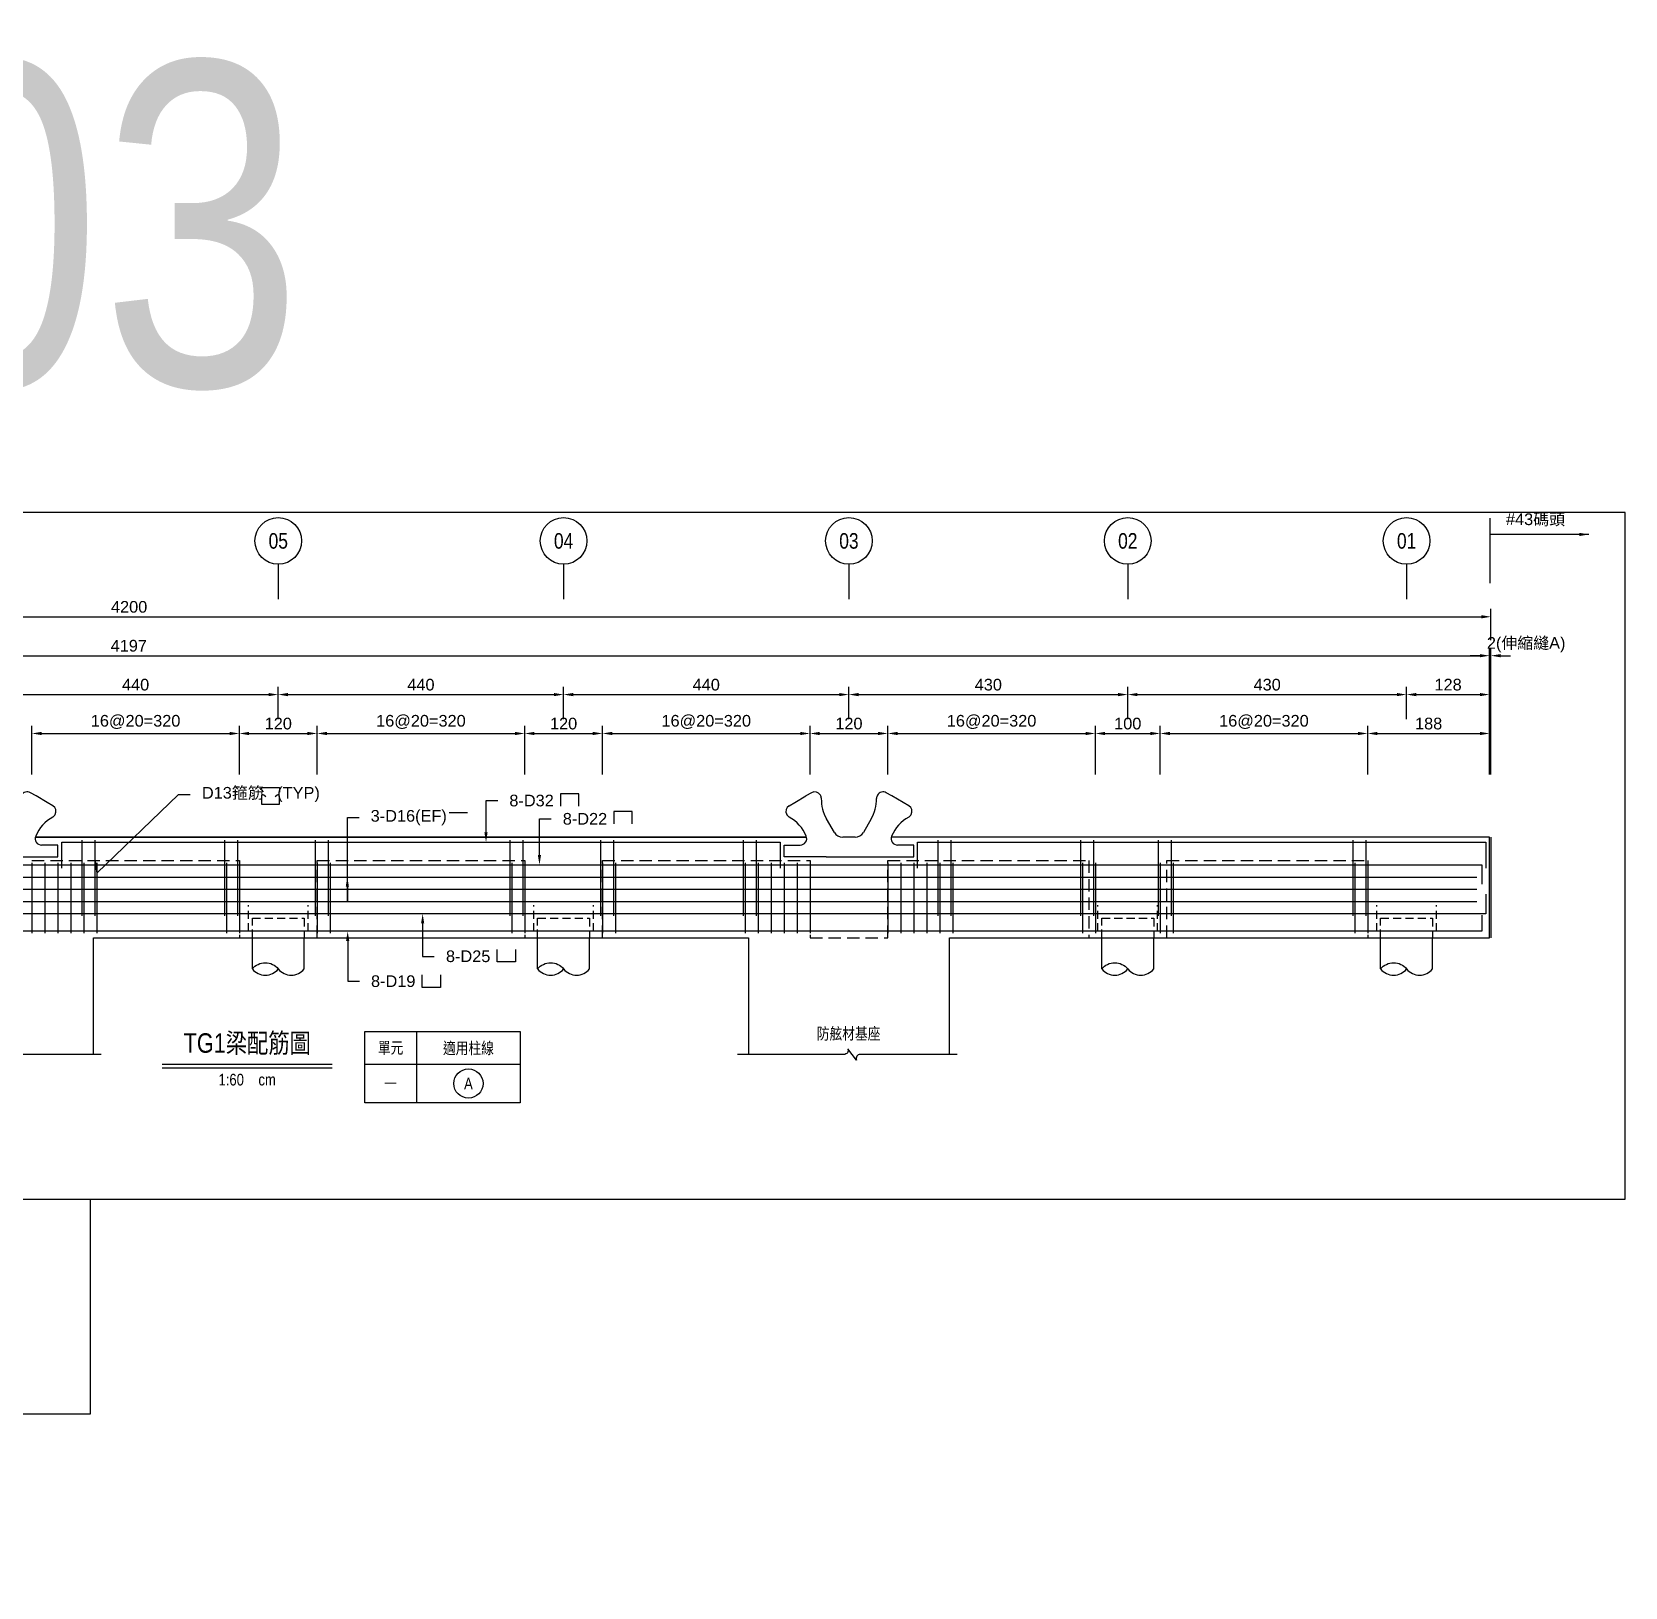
# Model space of a CAD drawing. Header units: millimetres. Extents: x 4668 to 40173, y -3560 to 14620.
# Drawn here: x 18255 to 20712, y -3560 to -1162 of the extents above; entities that cross this region are included whole.
import ezdxf
from ezdxf import colors
from ezdxf.entities.mleader import LeaderData, LeaderLine
from ezdxf.enums import TextEntityAlignment as Align
from ezdxf.math import Vec2, Vec3

# ---------------------------------------------------------------- set-up
doc = ezdxf.new("R2010")
doc.units = ezdxf.units.MM
doc.linetypes.add('DASHED', pattern=[19.05, 12.7, -6.35])
doc.linetypes.add('HIDDEN', pattern=[9.525, 6.35, -3.175])
doc.layers.add('HB_0', color=7, linetype='Continuous', transparency=0.5)
for name, color, linetype in [('HB_DIM', 1, 'Continuous'), ('HB_SYMBOLS', 7, 'Continuous'), ('HB_TXT_CTEXT', 2, 'Continuous'), ('底圖', 7, 'Continuous'), ('鋼筋', 3, 'Continuous')]:
    doc.layers.add(name, color=color, linetype=linetype)
doc.styles.get("Standard").update_dxf_attribs({"font": 'arial.ttf'})
doc.dimstyles.new('60', dxfattribs={"dimscale": 6, "dimtxt": 3, "dimasz": 2.5, "dimexe": 2, "dimexo": 2, "dimgap": 1, "dimtad": 1, "dimdec": 0, "dimdsep": 46, "dimtxsty": 'Standard', "dimcen": 0, "dimclrd": 1, "dimclre": 1, "dimclrt": 2, "dimadec": 0, "dimazin": 0, "dimtfac": 1, "dimtdec": 0, "dimtix": 1, "dimtmove": 2, "dimatfit": 3, "dimfxl": 1, "dimtolj": 1, "dimtzin": 0, "dimarcsym": 0})

# ---------------------------------------------------------------- blocks, each defined once
blk = doc.blocks.new('*D398')
at = {"layer": 'Defpoints', "color": 0}
for p in [(20502.7, -2123.6), (20502.7, -2171.6), (16305.7, -2248.6)]:
    blk.add_point(p, dxfattribs=at)
at = {"layer": 'HB_DIM', "color": 1, "lineweight": -2}
for p, q in [((16305.7, -2236.6), (16305.7, -2111.6)), ((20502.7, -2159.6), (20502.7, -2111.6)), ((16320.7, -2123.6), (20487.7, -2123.6))]:
    blk.add_line(p, q, dxfattribs=at)
at = {"layer": 'HB_DIM', "color": 1}
for points in [[(16320.7, -2121.1), (16320.7, -2126.1), (16305.7, -2123.6)], [(20487.7, -2126.1), (20487.7, -2121.1), (20502.7, -2123.6)]]:
    blk.add_solid(points, dxfattribs=at)
at = {"layer": 'HB_DIM', "color": 2, "insert": (18404.2, -2108.4), "char_height": 18, "attachment_point": 5}
blk.add_mtext('\\A1;4197', dxfattribs=at)
blk = doc.blocks.new('*D399')
at = {"layer": 'Defpoints', "color": 0}
for p in [(20504.7, -2063.6), (20504.7, -2111.6), (16304.7, -2188.6)]:
    blk.add_point(p, dxfattribs=at)
at = {"layer": 'HB_DIM', "color": 1, "lineweight": -2}
for p, q in [((16304.7, -2176.6), (16304.7, -2051.6)), ((16319.7, -2063.6), (20489.7, -2063.6)), ((20504.7, -2099.6), (20504.7, -2051.6))]:
    blk.add_line(p, q, dxfattribs=at)
at = {"layer": 'HB_DIM', "color": 1}
for points in [[(16319.7, -2061.1), (16319.7, -2066.1), (16304.7, -2063.6)], [(20489.7, -2066.1), (20489.7, -2061.1), (20504.7, -2063.6)]]:
    blk.add_solid(points, dxfattribs=at)
at = {"layer": 'HB_DIM', "color": 2, "insert": (18404.7, -2048.4), "char_height": 18, "attachment_point": 5}
blk.add_mtext('\\A1;4200', dxfattribs=at)
blk = doc.blocks.new('*D410')
at = {"layer": 'Defpoints', "color": 0}
for p in [(19514.7, -2183.6), (19074.7, -2233.6), (19514.7, -2233.6)]:
    blk.add_point(p, dxfattribs=at)
at = {"layer": 'HB_DIM', "color": 1, "lineweight": -2}
for p, q in [((19074.7, -2221.6), (19074.7, -2171.6)), ((19089.7, -2183.6), (19499.7, -2183.6)), ((19514.7, -2221.6), (19514.7, -2171.6))]:
    blk.add_line(p, q, dxfattribs=at)
at = {"layer": 'HB_DIM', "color": 1}
for points in [[(19089.7, -2181.1), (19089.7, -2186.1), (19074.7, -2183.6)], [(19499.7, -2186.1), (19499.7, -2181.1), (19514.7, -2183.6)]]:
    blk.add_solid(points, dxfattribs=at)
at = {"layer": 'HB_DIM', "color": 2, "insert": (19294.7, -2168.4), "char_height": 18, "attachment_point": 5}
blk.add_mtext('\\A1;440', dxfattribs=at)
blk = doc.blocks.new('*D411')
at = {"layer": 'Defpoints', "color": 0}
for p in [(19454.7, -2243.6), (19134.7, -2318.6), (19454.7, -2318.6)]:
    blk.add_point(p, dxfattribs=at)
at = {"layer": 'HB_DIM', "color": 1, "lineweight": -2}
for p, q in [((19134.7, -2306.6), (19134.7, -2231.6)), ((19454.7, -2306.6), (19454.7, -2231.6)), ((19149.7, -2243.6), (19439.7, -2243.6))]:
    blk.add_line(p, q, dxfattribs=at)
at = {"layer": 'HB_DIM', "color": 1}
for points in [[(19149.7, -2241.1), (19149.7, -2246.1), (19134.7, -2243.6)], [(19439.7, -2246.1), (19439.7, -2241.1), (19454.7, -2243.6)]]:
    blk.add_solid(points, dxfattribs=at)
at = {"layer": 'HB_DIM', "color": 2, "insert": (19294.7, -2225.8), "char_height": 18, "attachment_point": 5}
blk.add_mtext('\\A1;16@20=320', dxfattribs=at)
blk = doc.blocks.new('double c')
at = {"layer": 'HB_0', "color": 7, "linetype": 'Continuous'}
for p, q in [((1505573.9, -1446904.7), (1505582.6, -1446899.7)), ((1505582.6, -1446899.7), (1505599.9, -1446889.7)), ((1505608.5, -1446884.7), (1505599.9, -1446889.7)), ((1505732.6, -1446889.7), (1505723.9, -1446884.7)), ((1505749.9, -1446899.7), (1505732.6, -1446889.7)), ((1505758.5, -1446904.7), (1505749.9, -1446899.7)), ((1505643.8, -1446945.9), (1505631.8, -1446925)), ((1505700.6, -1446925), (1505688.6, -1446945.9)), ((1505566.2, -1446983.4), (1505566.2, -1446965.4)), ((1505566.2, -1446965.4), (1505591.1, -1446965.4)), ((1505666.2, -1446953.4), (1505656.8, -1446953.4)), ((1505675.6, -1446953.4), (1505666.2, -1446953.4)), ((1505766.2, -1446965.4), (1505741.3, -1446965.4)), ((1505766.2, -1446983.4), (1505766.2, -1446965.4)), ((1505631.2, -1446983.4), (1505566.2, -1446983.4)), ((1505631.2, -1446983.4), (1505701.2, -1446983.4)), ((1505701.2, -1446983.4), (1505766.2, -1446983.4))]:
    blk.add_line(p, q, dxfattribs=at)
for centre, radius, start, end in [((1505613.5, -1446893.4), 10, 30, 120), ((1505613, -1446893.8), 10.7, 1.3853, 30.3798), ((1505683.6, -1446894.8), 60, 178.7643, 210.2362), ((1505648.8, -1446894.8), 60, 329.7638, 1.2357), ((1505719.4, -1446893.8), 10.7, 149.6202, 178.6147), ((1505718.9, -1446893.4), 10, 60, 150), ((1505578.9, -1446913.4), 10, 120, 210), ((1505579.5, -1446913.1), 10.7, 209.6202, 238.6147), ((1505545.1, -1446974.8), 60, 22.8745, 61.2357), ((1505787.4, -1446974.8), 60, 118.7643, 157.1255), ((1505753.5, -1446913.4), 10, 330, 60), ((1505752.9, -1446913.1), 10.7, 301.3853, 330.3798), ((1505591.1, -1446955.4), 10, 270, 22.8745), ((1505656.8, -1446938.4), 15, 210, 270), ((1505675.6, -1446938.4), 15, 270, 330), ((1505741.3, -1446955.4), 10, 157.1255, 270)]:
    blk.add_arc(centre, radius, start, end, dxfattribs=at)
blk = doc.blocks.new('*D419')
at = {"layer": 'Defpoints', "color": 0}
for p in [(18634.7, -2183.6), (18194.7, -2233.6), (18634.7, -2233.6)]:
    blk.add_point(p, dxfattribs=at)
at = {"layer": 'HB_DIM', "color": 1, "lineweight": -2}
for p, q in [((18194.7, -2221.6), (18194.7, -2171.6)), ((18209.7, -2183.6), (18619.7, -2183.6)), ((18634.7, -2221.6), (18634.7, -2171.6))]:
    blk.add_line(p, q, dxfattribs=at)
at = {"layer": 'HB_DIM', "color": 1}
for points in [[(18209.7, -2181.1), (18209.7, -2186.1), (18194.7, -2183.6)], [(18619.7, -2186.1), (18619.7, -2181.1), (18634.7, -2183.6)]]:
    blk.add_solid(points, dxfattribs=at)
at = {"layer": 'HB_DIM', "color": 2, "insert": (18414.7, -2168.4), "char_height": 18, "attachment_point": 5}
blk.add_mtext('\\A1;440', dxfattribs=at)
blk = doc.blocks.new('*D420')
at = {"layer": 'Defpoints', "color": 0}
for p in [(19074.7, -2183.6), (18634.7, -2233.6), (19074.7, -2233.6)]:
    blk.add_point(p, dxfattribs=at)
at = {"layer": 'HB_DIM', "color": 1, "lineweight": -2}
for p, q in [((18634.7, -2221.6), (18634.7, -2171.6)), ((18649.7, -2183.6), (19059.7, -2183.6)), ((19074.7, -2221.6), (19074.7, -2171.6))]:
    blk.add_line(p, q, dxfattribs=at)
at = {"layer": 'HB_DIM', "color": 1}
for points in [[(18649.7, -2181.1), (18649.7, -2186.1), (18634.7, -2183.6)], [(19059.7, -2186.1), (19059.7, -2181.1), (19074.7, -2183.6)]]:
    blk.add_solid(points, dxfattribs=at)
at = {"layer": 'HB_DIM', "color": 2, "insert": (18854.7, -2168.4), "char_height": 18, "attachment_point": 5}
blk.add_mtext('\\A1;440', dxfattribs=at)
blk = doc.blocks.new('*D421')
at = {"layer": 'Defpoints', "color": 0}
for p in [(19014.7, -2243.6), (18694.7, -2318.6), (19014.7, -2318.6)]:
    blk.add_point(p, dxfattribs=at)
at = {"layer": 'HB_DIM', "color": 1, "lineweight": -2}
for p, q in [((18694.7, -2306.6), (18694.7, -2231.6)), ((19014.7, -2306.6), (19014.7, -2231.6)), ((18709.7, -2243.6), (18999.7, -2243.6))]:
    blk.add_line(p, q, dxfattribs=at)
at = {"layer": 'HB_DIM', "color": 1}
for points in [[(18709.7, -2241.1), (18709.7, -2246.1), (18694.7, -2243.6)], [(18999.7, -2246.1), (18999.7, -2241.1), (19014.7, -2243.6)]]:
    blk.add_solid(points, dxfattribs=at)
at = {"layer": 'HB_DIM', "color": 2, "insert": (18854.7, -2225.8), "char_height": 18, "attachment_point": 5}
blk.add_mtext('\\A1;16@20=320', dxfattribs=at)
blk = doc.blocks.new('*D422')
at = {"layer": 'Defpoints', "color": 0}
for p in [(18574.7, -2243.6), (18254.7, -2318.6), (18574.7, -2318.6)]:
    blk.add_point(p, dxfattribs=at)
at = {"layer": 'HB_DIM', "color": 1, "lineweight": -2}
for p, q in [((18254.7, -2306.6), (18254.7, -2231.6)), ((18574.7, -2306.6), (18574.7, -2231.6)), ((18269.7, -2243.6), (18559.7, -2243.6))]:
    blk.add_line(p, q, dxfattribs=at)
at = {"layer": 'HB_DIM', "color": 1}
for points in [[(18269.7, -2241.1), (18269.7, -2246.1), (18254.7, -2243.6)], [(18559.7, -2246.1), (18559.7, -2241.1), (18574.7, -2243.6)]]:
    blk.add_solid(points, dxfattribs=at)
at = {"layer": 'HB_DIM', "color": 2, "insert": (18414.7, -2225.8), "char_height": 18, "attachment_point": 5}
blk.add_mtext('\\A1;16@20=320', dxfattribs=at)
blk = doc.blocks.new('80cm直樁')
at = {"layer": 'HB_0', "color": 252, "linetype": 'DASHED'}
for p, q in [((-46, -20), (-46, 20)), ((46, -20), (46, 20))]:
    blk.add_line(p, q, dxfattribs=at)
at = {"layer": 'HB_0', "linetype": 'Continuous'}
for p, q in [((-40, -78.1), (-40, -30)), ((40, -78.1), (40, -30))]:
    blk.add_line(p, q, dxfattribs=at)
at = {"layer": 'HB_0', "color": 252, "linetype": 'DASHED'}
blk.add_lwpolyline([(-40, -30), (-40, 0), (40, 0), (40, -30)], dxfattribs=at)
at = {"layer": 'HB_0', "linetype": 'Continuous'}
for points in [[(-40, -78.1, -0.48), (0, -78.1, 0.48), (40, -78.1, 0.48)], [(-40, -78.1, 0.48), (0, -78.1, 0.48)]]:
    blk.add_lwpolyline(points, format="xyb", dxfattribs=at)
blk = doc.blocks.new('*D423')
at = {"layer": 'Defpoints', "color": 0}
for p in [(18694.7, -2243.6), (18574.7, -2318.6), (18694.7, -2318.6)]:
    blk.add_point(p, dxfattribs=at)
at = {"layer": 'HB_DIM', "color": 1, "lineweight": -2}
for p, q in [((18574.7, -2306.6), (18574.7, -2231.6)), ((18694.7, -2306.6), (18694.7, -2231.6)), ((18589.7, -2243.6), (18679.7, -2243.6))]:
    blk.add_line(p, q, dxfattribs=at)
at = {"layer": 'HB_DIM', "color": 1}
for points in [[(18589.7, -2241.1), (18589.7, -2246.1), (18574.7, -2243.6)], [(18679.7, -2246.1), (18679.7, -2241.1), (18694.7, -2243.6)]]:
    blk.add_solid(points, dxfattribs=at)
at = {"layer": 'HB_DIM', "color": 2, "insert": (18634.7, -2228.4), "char_height": 18, "attachment_point": 5}
blk.add_mtext('\\A1;120', dxfattribs=at)
blk = doc.blocks.new('柱線編號')
at = {"layer": 'HB_SYMBOLS', "color": 4, "linetype": 'Continuous'}
blk.add_circle((0, 0), 22.5, dxfattribs=at)
at = {"layer": 'HB_SYMBOLS', "color": 4, "linetype": 'Continuous', "width": 0.8}
blk.add_attdef('01', text='', height=18, dxfattribs=at).set_placement((0, 0), align=Align.MIDDLE)
blk = doc.blocks.new('*D424')
at = {"layer": 'Defpoints', "color": 0}
for p in [(19134.7, -2243.6), (19014.7, -2318.6), (19134.7, -2318.6)]:
    blk.add_point(p, dxfattribs=at)
at = {"layer": 'HB_DIM', "color": 1, "lineweight": -2}
for p, q in [((19014.7, -2306.6), (19014.7, -2231.6)), ((19134.7, -2306.6), (19134.7, -2231.6)), ((19029.7, -2243.6), (19119.7, -2243.6))]:
    blk.add_line(p, q, dxfattribs=at)
at = {"layer": 'HB_DIM', "color": 1}
for points in [[(19029.7, -2241.1), (19029.7, -2246.1), (19014.7, -2243.6)], [(19119.7, -2246.1), (19119.7, -2241.1), (19134.7, -2243.6)]]:
    blk.add_solid(points, dxfattribs=at)
at = {"layer": 'HB_DIM', "color": 2, "insert": (19074.7, -2228.4), "char_height": 18, "attachment_point": 5}
blk.add_mtext('\\A1;120', dxfattribs=at)
blk = doc.blocks.new('gr_t')
at = {"layer": 'HB_SYMBOLS', "color": 4, "linetype": 'Continuous'}
blk.add_line((0, -6), (0, -15), dxfattribs=at)
blk.add_circle((0, 0), 6, dxfattribs=at)
at = {"layer": 'HB_SYMBOLS', "color": 4, "linetype": 'Continuous', "width": 0.8}
blk.add_attdef('A', text='', height=4.5, dxfattribs=at).set_placement((0, 0), align=Align.MIDDLE)
blk = doc.blocks.new('*D425')
at = {"layer": 'Defpoints', "color": 0}
for p in [(20502.7, -2243.6), (20502.7, -2243.6), (20314.7, -2318.6)]:
    blk.add_point(p, dxfattribs=at)
at = {"layer": 'HB_DIM', "color": 1, "lineweight": -2}
for p, q in [((20314.7, -2306.6), (20314.7, -2231.6)), ((20502.7, -2231.6), (20502.7, -2231.6)), ((20329.7, -2243.6), (20487.7, -2243.6))]:
    blk.add_line(p, q, dxfattribs=at)
at = {"layer": 'HB_DIM', "color": 1}
for points in [[(20329.7, -2241.1), (20329.7, -2246.1), (20314.7, -2243.6)], [(20487.7, -2246.1), (20487.7, -2241.1), (20502.7, -2243.6)]]:
    blk.add_solid(points, dxfattribs=at)
at = {"layer": 'HB_DIM', "color": 2, "insert": (20408.7, -2228.4), "char_height": 18, "attachment_point": 5}
blk.add_mtext('\\A1;188', dxfattribs=at)
blk = doc.blocks.new('*D426')
at = {"layer": 'Defpoints', "color": 0}
for p in [(20502.7, -2183.6), (20374.7, -2233.6), (20502.7, -2318.6)]:
    blk.add_point(p, dxfattribs=at)
at = {"layer": 'HB_DIM', "color": 1, "lineweight": -2}
for p, q in [((20374.7, -2221.6), (20374.7, -2171.6)), ((20389.7, -2183.6), (20487.7, -2183.6)), ((20502.7, -2306.6), (20502.7, -2171.6))]:
    blk.add_line(p, q, dxfattribs=at)
at = {"layer": 'HB_DIM', "color": 1}
for points in [[(20389.7, -2181.1), (20389.7, -2186.1), (20374.7, -2183.6)], [(20487.7, -2186.1), (20487.7, -2181.1), (20502.7, -2183.6)]]:
    blk.add_solid(points, dxfattribs=at)
at = {"layer": 'HB_DIM', "color": 2, "insert": (20438.7, -2168.4), "char_height": 18, "attachment_point": 5}
blk.add_mtext('\\A1;128', dxfattribs=at)
blk = doc.blocks.new('*D427')
at = {"layer": 'Defpoints', "color": 0}
for p in [(19944.7, -2183.6), (19514.7, -2233.6), (19944.7, -2233.6)]:
    blk.add_point(p, dxfattribs=at)
at = {"layer": 'HB_DIM', "color": 1, "lineweight": -2}
for p, q in [((19514.7, -2221.6), (19514.7, -2171.6)), ((19529.7, -2183.6), (19929.7, -2183.6)), ((19944.7, -2221.6), (19944.7, -2171.6))]:
    blk.add_line(p, q, dxfattribs=at)
at = {"layer": 'HB_DIM', "color": 1}
for points in [[(19529.7, -2181.1), (19529.7, -2186.1), (19514.7, -2183.6)], [(19929.7, -2186.1), (19929.7, -2181.1), (19944.7, -2183.6)]]:
    blk.add_solid(points, dxfattribs=at)
at = {"layer": 'HB_DIM', "color": 2, "insert": (19729.7, -2168.4), "char_height": 18, "attachment_point": 5}
blk.add_mtext('\\A1;430', dxfattribs=at)
blk = doc.blocks.new('*D428')
at = {"layer": 'Defpoints', "color": 0}
for p in [(20374.7, -2183.6), (19944.7, -2233.6), (20374.7, -2233.6)]:
    blk.add_point(p, dxfattribs=at)
at = {"layer": 'HB_DIM', "color": 1, "lineweight": -2}
for p, q in [((19944.7, -2221.6), (19944.7, -2171.6)), ((19959.7, -2183.6), (20359.7, -2183.6)), ((20374.7, -2221.6), (20374.7, -2171.6))]:
    blk.add_line(p, q, dxfattribs=at)
at = {"layer": 'HB_DIM', "color": 1}
for points in [[(19959.7, -2181.1), (19959.7, -2186.1), (19944.7, -2183.6)], [(20359.7, -2186.1), (20359.7, -2181.1), (20374.7, -2183.6)]]:
    blk.add_solid(points, dxfattribs=at)
at = {"layer": 'HB_DIM', "color": 2, "insert": (20159.7, -2168.4), "char_height": 18, "attachment_point": 5}
blk.add_mtext('\\A1;430', dxfattribs=at)
blk = doc.blocks.new('*D429')
at = {"layer": 'Defpoints', "color": 0}
for p in [(19894.7, -2243.6), (19574.7, -2318.6), (19894.7, -2318.6)]:
    blk.add_point(p, dxfattribs=at)
at = {"layer": 'HB_DIM', "color": 1, "lineweight": -2}
for p, q in [((19574.7, -2306.6), (19574.7, -2231.6)), ((19894.7, -2306.6), (19894.7, -2231.6)), ((19589.7, -2243.6), (19879.7, -2243.6))]:
    blk.add_line(p, q, dxfattribs=at)
at = {"layer": 'HB_DIM', "color": 1}
for points in [[(19589.7, -2241.1), (19589.7, -2246.1), (19574.7, -2243.6)], [(19879.7, -2246.1), (19879.7, -2241.1), (19894.7, -2243.6)]]:
    blk.add_solid(points, dxfattribs=at)
at = {"layer": 'HB_DIM', "color": 2, "insert": (19734.7, -2225.8), "char_height": 18, "attachment_point": 5}
blk.add_mtext('\\A1;16@20=320', dxfattribs=at)
blk = doc.blocks.new('*D430')
at = {"layer": 'Defpoints', "color": 0}
for p in [(19574.7, -2243.6), (19454.7, -2318.6), (19574.7, -2318.6)]:
    blk.add_point(p, dxfattribs=at)
at = {"layer": 'HB_DIM', "color": 1, "lineweight": -2}
for p, q in [((19454.7, -2306.6), (19454.7, -2231.6)), ((19574.7, -2306.6), (19574.7, -2231.6)), ((19469.7, -2243.6), (19559.7, -2243.6))]:
    blk.add_line(p, q, dxfattribs=at)
at = {"layer": 'HB_DIM', "color": 1}
for points in [[(19469.7, -2241.1), (19469.7, -2246.1), (19454.7, -2243.6)], [(19559.7, -2246.1), (19559.7, -2241.1), (19574.7, -2243.6)]]:
    blk.add_solid(points, dxfattribs=at)
at = {"layer": 'HB_DIM', "color": 2, "insert": (19514.7, -2228.4), "char_height": 18, "attachment_point": 5}
blk.add_mtext('\\A1;120', dxfattribs=at)
blk = doc.blocks.new('*D431')
at = {"layer": 'Defpoints', "color": 0}
for p in [(19994.7, -2243.6), (19894.7, -2318.6), (19994.7, -2318.6)]:
    blk.add_point(p, dxfattribs=at)
at = {"layer": 'HB_DIM', "color": 1, "lineweight": -2}
for p, q in [((19894.7, -2306.6), (19894.7, -2231.6)), ((19994.7, -2306.6), (19994.7, -2231.6)), ((19909.7, -2243.6), (19979.7, -2243.6))]:
    blk.add_line(p, q, dxfattribs=at)
at = {"layer": 'HB_DIM', "color": 1}
for points in [[(19909.7, -2241.1), (19909.7, -2246.1), (19894.7, -2243.6)], [(19979.7, -2246.1), (19979.7, -2241.1), (19994.7, -2243.6)]]:
    blk.add_solid(points, dxfattribs=at)
at = {"layer": 'HB_DIM', "color": 2, "insert": (19944.7, -2228.4), "char_height": 18, "attachment_point": 5}
blk.add_mtext('\\A1;100', dxfattribs=at)
blk = doc.blocks.new('*D432')
at = {"layer": 'Defpoints', "color": 0}
for p in [(20314.7, -2243.6), (19994.7, -2318.6), (20314.7, -2318.6)]:
    blk.add_point(p, dxfattribs=at)
at = {"layer": 'HB_DIM', "color": 1, "lineweight": -2}
for p, q in [((19994.7, -2306.6), (19994.7, -2231.6)), ((20314.7, -2306.6), (20314.7, -2231.6)), ((20009.7, -2243.6), (20299.7, -2243.6))]:
    blk.add_line(p, q, dxfattribs=at)
at = {"layer": 'HB_DIM', "color": 1}
for points in [[(20009.7, -2241.1), (20009.7, -2246.1), (19994.7, -2243.6)], [(20299.7, -2246.1), (20299.7, -2241.1), (20314.7, -2243.6)]]:
    blk.add_solid(points, dxfattribs=at)
at = {"layer": 'HB_DIM', "color": 2, "insert": (20154.7, -2225.8), "char_height": 18, "attachment_point": 5}
blk.add_mtext('\\A1;16@20=320', dxfattribs=at)
blk = doc.blocks.new('*D433')
at = {"layer": 'Defpoints', "color": 0}
for p in [(20502.7, -2123.6), (20502.7, -2318.6), (20504.7, -2318.6)]:
    blk.add_point(p, dxfattribs=at)
at = {"layer": 'HB_DIM', "color": 1, "lineweight": -2}
for p, q in [((20502.7, -2306.6), (20502.7, -2111.6)), ((20504.7, -2306.6), (20504.7, -2111.6)), ((20487.7, -2123.6), (20472.7, -2123.6)), ((20504.7, -2123.6), (20502.7, -2123.6)), ((20519.7, -2123.6), (20534.7, -2123.6))]:
    blk.add_line(p, q, dxfattribs=at)
at = {"layer": 'HB_DIM', "color": 1}
for points in [[(20487.7, -2126.1), (20487.7, -2121.1), (20502.7, -2123.6)], [(20519.7, -2121.1), (20519.7, -2126.1), (20504.7, -2123.6)]]:
    blk.add_solid(points, dxfattribs=at)
at = {"layer": 'HB_DIM', "color": 2, "insert": (20559.1, -2106.7), "char_height": 18, "attachment_point": 5}
blk.add_mtext('\\A1;2(伸縮縫A)', dxfattribs=at)

msp = doc.modelspace()

# ---------------------------------------------------------------- linework, layer by layer
at = {"layer": 'Defpoints', "color": 1, "linetype": 'Continuous'}
for points in [[(20711.712, -2961.61), (20711.712, -1902.61), (15977.712, -1902.61), (15977.712, -2961.61)], [(15977.712, -2961.61), (20711.712, -2961.61)], [(15977.712, -2961.61), (18344.712, -2961.61), (18344.712, -3293.11), (17746.212, -3293.11), (17746.212, -3560.11), (15977.712, -3560.11), (15977.712, -2961.61)]]:
    msp.add_lwpolyline(points, dxfattribs=at)
at = {"layer": 'HB_0', "color": 1}
msp.add_line((20504.712, -2403.61), (20504.712, -2558.61), dxfattribs=at)
at = {"layer": 'HB_0', "color": 4}
for p, q in [((18847.937, -2703.443), (18847.937, -2813.443)), ((18767.937, -2753.443), (19007.937, -2753.443))]:
    msp.add_line(p, q, dxfattribs=at)
at = {"layer": 'HB_0', "color": 1, "linetype": 'HIDDEN', "ltscale": 3}
msp.add_lwpolyline([(18254.712, -2439.61), (18574.712, -2439.61), (18574.712, -2558.61), (18694.712, -2558.61), (18694.712, -2439.61), (19014.712, -2439.61), (19014.712, -2558.61), (19134.712, -2558.61), (19134.712, -2439.61), (19454.712, -2439.61), (19454.712, -2558.61), (19574.712, -2558.61), (19574.712, -2439.61), (19884.712, -2439.61), (19884.712, -2558.61), (20004.712, -2558.61), (20004.712, -2439.61), (20314.712, -2439.61), (20314.712, -2558.61), (20502.712, -2558.61), (20502.712, -2403.61), (19579.98, -2403.61)], dxfattribs=at)
at = {"layer": 'HB_0', "color": 7, "linetype": 'Continuous'}
for points in [[(18259.98, -2403.61), (19449.443, -2403.61)], [(19449.443, -2403.61), (18259.98, -2403.61)], [(19669.712, -2738.61), (19669.712, -2558.61), (20502.712, -2558.61), (20502.712, -2403.61), (19579.98, -2403.61)], [(18349.712, -2738.61), (18349.712, -2558.61), (19359.712, -2558.61), (19359.712, -2738.61)]]:
    msp.add_lwpolyline(points, dxfattribs=at)
at = {"layer": 'HB_0', "color": 7, "linetype": 'HIDDEN'}
msp.add_lwpolyline([(19449.443, -2403.61), (18259.98, -2403.61)], dxfattribs=at)
at = {"layer": 'HB_0', "color": 4}
msp.add_lwpolyline([(18767.937, -2813.443), (18767.937, -2703.443), (19007.937, -2703.443), (19007.937, -2813.443)], close=True, dxfattribs=at)
at = {"layer": 'HB_DIM'}
msp.add_line((20503.712, -2011.617), (20503.712, -1911.617), dxfattribs=at)
at = {"layer": 'HB_DIM', "linetype": 'Continuous'}
for points in [[(18361.778, -2738.61), (18212.128, -2738.61, 0.52947275), (18206.297, -2747.191), (18192.96, -2730.029, -0.53281519), (18187.128, -2738.61), (18022.774, -2738.61)], [(19681.778, -2738.61), (19532.128, -2738.61, 0.52947275), (19526.297, -2747.191), (19512.96, -2730.029, -0.53281519), (19507.128, -2738.61), (19342.774, -2738.61)]]:
    msp.add_lwpolyline(points, format="xyb", dxfattribs=at)
at = {"layer": 'HB_TXT_CTEXT', "color": 3, "linetype": 'Continuous'}
msp.add_line((18455.537, -2753.443), (18717.937, -2753.443), dxfattribs=at)
at = {"layer": 'HB_TXT_CTEXT', "color": 1, "linetype": 'Continuous'}
msp.add_line((18455.537, -2759.443), (18717.937, -2759.443), dxfattribs=at)
at = {"layer": 'HB_TXT_CTEXT', "linetype": 'Continuous'}
for points in [[(18612.075, -2333.5), (18609.411, -2330.51, -0.64760203), (18611.023, -2326.913), (18636.491, -2326.913), (18636.491, -2333.926)], [(18615.45, -2341.408), (18612.46, -2338.744, 0.64760203), (18608.863, -2340.356), (18608.863, -2352.741), (18636.491, -2352.741), (18636.491, -2340.356, 0.64760203), (18632.894, -2338.744), (18629.905, -2341.408)]]:
    msp.add_lwpolyline(points, format="xyb", dxfattribs=at)
for points in [[(19098.165, -2355.88), (19098.165, -2336.757), (19069.761, -2336.757), (19069.761, -2355.88)], [(18926.414, -2365.91), (18898.01, -2365.91)], [(19180.633, -2383.171), (19180.633, -2364.049), (19152.229, -2364.049), (19152.229, -2383.171)], [(19000.737, -2576.806), (19000.737, -2595.928), (18972.333, -2595.928), (18972.333, -2576.806)], [(18884.794, -2616.001), (18884.794, -2635.124), (18856.39, -2635.124), (18856.39, -2616.001)]]:
    msp.add_lwpolyline(points, dxfattribs=at)
at = {"layer": '鋼筋'}
for p, q in [((18331.715, -2408.11), (18331.715, -2524.61)), ((18351.715, -2408.11), (18351.715, -2524.61)), ((18551.715, -2408.11), (18551.715, -2524.61)), ((18571.715, -2408.11), (18571.715, -2524.61)), ((18691.715, -2408.11), (18691.715, -2524.61)), ((18711.715, -2408.11), (18711.715, -2524.61)), ((18991.715, -2408.11), (18991.715, -2524.61)), ((19011.715, -2408.11), (19011.715, -2524.61)), ((19131.715, -2408.11), (19131.715, -2524.61)), ((19151.715, -2408.11), (19151.715, -2524.61)), ((19351.715, -2408.11), (19351.715, -2524.61)), ((19371.715, -2408.11), (19371.715, -2524.61)), ((19651.715, -2408.11), (19651.715, -2524.61)), ((19671.715, -2408.11), (19671.715, -2524.61)), ((19871.715, -2408.11), (19871.715, -2524.61)), ((19891.715, -2408.11), (19891.715, -2524.61)), ((19991.715, -2408.11), (19991.715, -2524.61)), ((20011.715, -2408.11), (20011.715, -2524.61)), ((20291.715, -2408.11), (20291.715, -2524.61)), ((20311.715, -2408.11), (20311.715, -2524.61)), ((18254.715, -2443.11), (18254.715, -2551.61)), ((18274.715, -2443.11), (18274.715, -2551.61)), ((18294.715, -2443.11), (18294.715, -2551.61)), ((18314.715, -2443.11), (18314.715, -2551.61)), ((18334.715, -2443.11), (18334.715, -2551.61)), ((18354.715, -2443.11), (18354.715, -2551.61)), ((18554.715, -2443.11), (18554.715, -2551.61)), ((18574.715, -2443.11), (18574.715, -2551.61)), ((18694.715, -2443.11), (18694.715, -2551.61)), ((18714.715, -2443.11), (18714.715, -2551.61)), ((18994.715, -2443.11), (18994.715, -2551.61)), ((19014.715, -2443.11), (19014.715, -2551.61)), ((19134.715, -2443.11), (19134.715, -2551.61)), ((19154.715, -2443.11), (19154.715, -2551.61)), ((19354.715, -2443.11), (19354.715, -2551.61)), ((19374.715, -2443.11), (19374.715, -2551.61)), ((19394.715, -2443.11), (19394.715, -2551.61)), ((19414.715, -2443.11), (19414.715, -2551.61)), ((19434.715, -2443.11), (19434.715, -2551.61)), ((19454.715, -2443.11), (19454.715, -2551.61)), ((19574.715, -2443.11), (19574.715, -2551.61)), ((19594.715, -2443.11), (19594.715, -2551.61)), ((19614.715, -2443.11), (19614.715, -2551.61)), ((19634.715, -2443.11), (19634.715, -2551.61)), ((19654.715, -2443.11), (19654.715, -2551.61)), ((19674.715, -2443.11), (19674.715, -2551.61)), ((19874.715, -2443.11), (19874.715, -2551.61)), ((19894.715, -2443.11), (19894.715, -2551.61)), ((19994.715, -2443.11), (19994.715, -2551.61)), ((20014.715, -2443.11), (20014.715, -2551.61)), ((20294.715, -2443.11), (20294.715, -2551.61)), ((20314.715, -2443.11), (20314.715, -2551.61))]:
    msp.add_line(p, q, dxfattribs=at)
at = {"layer": '鋼筋', "color": 4}
for p, q in [((16325.712, -2464.985), (20483.212, -2464.985)), ((16325.712, -2483.86), (20483.212, -2483.86)), ((16325.712, -2502.735), (20483.212, -2502.735))]:
    msp.add_line(p, q, dxfattribs=at)
at = {"layer": '鋼筋'}
for points in [[(18300.712, -2451.11), (18300.712, -2411.11), (19408.712, -2411.11), (19408.712, -2451.11)], [(19620.712, -2451.11), (19620.712, -2411.11), (20496.712, -2411.11), (20496.712, -2451.11)], [(16317.712, -2476.171), (16317.712, -2446.11), (20490.712, -2446.11), (20490.712, -2476.11)], [(20496.712, -2491.61), (20496.712, -2521.61), (16311.712, -2521.61), (16311.712, -2491.61)], [(20490.712, -2523.61), (20490.712, -2548.61), (16317.712, -2548.61), (16317.712, -2523.61)]]:
    msp.add_lwpolyline(points, dxfattribs=at)

# ---------------------------------------------------------------- block references
at = {"layer": 'HB_0', "color": 7, "linetype": 'Continuous'}
for p in [(-1487471.504, 1444549.751), (-1486151.504, 1444549.751)]:
    msp.add_blockref('double c', p, dxfattribs=at)
at = {"layer": 'HB_0', "linetype": 'Continuous'}
for p in [(18634.712, -2528.61), (19074.712, -2528.61), (19944.712, -2528.61), (20374.712, -2528.61)]:
    msp.add_blockref('80cm直樁', p, dxfattribs=at)
at = {"layer": 'HB_0'}
msp.add_blockref('柱線編號', (18927.937, -2783.443), dxfattribs=at).add_auto_attribs({'01': 'A'})
at = {"layer": '底圖'}
ref = msp.add_blockref('gr_t', (18634.712, -1946.551), dxfattribs=dict(at, xscale=6.000000000000001, yscale=6.000000000000001, zscale=6.000000000000001))
ref.add_attrib('A', '05', dxfattribs={"layer": 'HB_SYMBOLS', "color": 4, "linetype": 'Continuous', "height": 24, "rotation": 360, "width": 0.8}).set_placement((18634.712, -1946.551), align=Align.MIDDLE)
ref = msp.add_blockref('gr_t', (19074.712, -1946.551), dxfattribs=dict(at, xscale=6.000000000000001, yscale=6.000000000000001, zscale=6.000000000000001))
ref.add_attrib('A', '04', dxfattribs={"layer": 'HB_SYMBOLS', "color": 4, "linetype": 'Continuous', "height": 24, "rotation": 360, "width": 0.8}).set_placement((19074.712, -1946.551), align=Align.MIDDLE)
ref = msp.add_blockref('gr_t', (19514.712, -1946.551), dxfattribs=dict(at, xscale=6.000000000000001, yscale=6.000000000000001, zscale=6.000000000000001))
ref.add_attrib('A', '03', dxfattribs={"layer": 'HB_SYMBOLS', "color": 4, "linetype": 'Continuous', "height": 24, "rotation": 360, "width": 0.8}).set_placement((19514.712, -1946.551), align=Align.MIDDLE)
ref = msp.add_blockref('gr_t', (19944.712, -1946.551), dxfattribs=dict(at, xscale=6.000000000000001, yscale=6.000000000000001, zscale=6.000000000000001))
ref.add_attrib('A', '02', dxfattribs={"layer": 'HB_SYMBOLS', "color": 4, "linetype": 'Continuous', "height": 24, "rotation": 360, "width": 0.8}).set_placement((19944.712, -1946.551), align=Align.MIDDLE)
ref = msp.add_blockref('gr_t', (20374.712, -1946.551), dxfattribs=dict(at, xscale=6.000000000000001, yscale=6.000000000000001, zscale=6.000000000000001))
ref.add_attrib('A', '01', dxfattribs={"layer": 'HB_SYMBOLS', "color": 4, "linetype": 'Continuous', "height": 24, "rotation": 360, "width": 0.8}).set_placement((20374.712, -1946.551), align=Align.MIDDLE)

# ---------------------------------------------------------------- texts
at = {"layer": 'Defpoints', "color": 241, "linetype": 'Continuous', "true_color": 0xf7abae, "width": 0.8}
msp.add_text('單元一103', height=500, rotation=360, dxfattribs=at).set_placement((16103.192, -1707.812))
at = {"layer": 'HB_DIM', "color": 2, "insert": (20619.028, -1904.209), "char_height": 18, "attachment_point": 3}
msp.add_mtext('#43碼頭', dxfattribs=at)
at = {"layer": 'HB_TXT_CTEXT', "color": 3, "linetype": 'Continuous', "width": 0.8}
msp.add_text('TG1梁配筋圖', height=30, rotation=360, dxfattribs=at).set_placement((18586.737, -2720.443), align=Align.MIDDLE)
at = {"layer": 'HB_TXT_CTEXT', "linetype": 'Continuous', "width": 0.8}
for s, p in [('防舷材基座', (19514.237, -2705.992)), ('單元', (18807.937, -2728.443)), ('適用柱線', (18927.937, -2728.443)), ('1:60    cm', (18586.737, -2777.443)), ('一', (18807.937, -2783.443))]:
    msp.add_text(s, height=18, rotation=360, dxfattribs=at).set_placement(p, align=Align.MIDDLE)

# ---------------------------------------------------------------- dimensions: what is measured, and where the dimension line sits
at = {"layer": 'HB_DIM'}
for base, p1, p2, picture, middle in [((20504.712, -2063.61), (16304.712, -2188.61), (20504.712, -2111.61), '*D399', (18404.712, -2048.421)), ((20502.712, -2123.61), (16305.712, -2248.61), (20502.712, -2171.61), '*D398', (18404.212, -2108.421))]:
    dim = msp.add_linear_dim(base=base, p1=p1, p2=p2, dimstyle='60', dxfattribs=at)
    dim.commit()
    dim.dimension.update_dxf_attribs({"geometry": picture, "text_midpoint": middle})
dim = msp.add_linear_dim(base=(20502.712, -2123.61), p1=(20504.712, -2318.61), p2=(20502.712, -2318.61), angle=0, text='<>(伸縮縫A)', dimstyle='60', dxfattribs=at)
dim.commit()
dim.dimension.update_dxf_attribs({"geometry": '*D433', "text_midpoint": (20559.053, -2106.735), "dimtype": 160})
for base, p1, p2, picture, middle in [((18634.712, -2183.61), (18194.712, -2233.61), (18634.712, -2233.61), '*D419', (18414.712, -2168.421)), ((19074.712, -2183.61), (18634.712, -2233.61), (19074.712, -2233.61), '*D420', (18854.712, -2168.421)), ((19514.712, -2183.61), (19074.712, -2233.61), (19514.712, -2233.61), '*D410', (19294.712, -2168.421)), ((19944.712, -2183.61), (19514.712, -2233.61), (19944.712, -2233.61), '*D427', (19729.712, -2168.421)), ((20374.712, -2183.61), (19944.712, -2233.61), (20374.712, -2233.61), '*D428', (20159.712, -2168.421)), ((20502.712, -2183.61), (20374.712, -2233.61), (20502.712, -2318.61), '*D426', (20438.712, -2168.421)), ((18694.712, -2243.61), (18574.712, -2318.61), (18694.712, -2318.585), '*D423', (18634.712, -2228.421)), ((19134.712, -2243.61), (19014.712, -2318.61), (19134.712, -2318.585), '*D424', (19074.712, -2228.421)), ((19574.712, -2243.61), (19454.712, -2318.61), (19574.712, -2318.585), '*D430', (19514.712, -2228.421)), ((19994.712, -2243.61), (19894.712, -2318.61), (19994.712, -2318.585), '*D431', (19944.712, -2228.421)), ((20502.712, -2243.61), (20314.712, -2318.61), (20502.712, -2243.61), '*D425', (20408.712, -2228.421))]:
    dim = msp.add_linear_dim(base=base, p1=p1, p2=p2, angle=0, dimstyle='60', dxfattribs=at)
    dim.commit()
    dim.dimension.update_dxf_attribs({"geometry": picture, "text_midpoint": middle})
for base, p1, p2, picture, middle in [((18574.712, -2243.61), (18254.712, -2318.585), (18574.712, -2318.61), '*D422', (18414.712, -2225.811)), ((19014.712, -2243.61), (18694.712, -2318.585), (19014.712, -2318.61), '*D421', (18854.712, -2225.811)), ((19454.712, -2243.61), (19134.712, -2318.585), (19454.712, -2318.61), '*D411', (19294.712, -2225.811)), ((19894.712, -2243.61), (19574.712, -2318.585), (19894.712, -2318.61), '*D429', (19734.712, -2225.811)), ((20314.712, -2243.61), (19994.712, -2318.585), (20314.712, -2318.61), '*D432', (20154.712, -2225.811))]:
    dim = msp.add_linear_dim(base=base, p1=p1, p2=p2, angle=0, text='16@20=<>', dimstyle='60', dxfattribs=at)
    dim.commit()
    dim.dimension.update_dxf_attribs({"geometry": picture, "text_midpoint": middle})

# ---------------------------------------------------------------- leaders
msp.add_leader([(20655.975, -1936.617), (20503.712, -1936.617)], dimstyle='60', dxfattribs=at)
ml = msp.add_multileader_mtext('Standard', dxfattribs=at)
ml.set_content('D13箍筋   (TYP)', color=2)
ml.set_leader_properties(color=1)
ml.build(insert=Vec2(0, 0))
ml.multileader.update_dxf_attribs({"dogleg_length": 3, "arrow_head_size": 15, "scale": 6})
ctx = ml.context
ctx.base_point, ctx.scale, ctx.char_height, ctx.arrow_head_size, ctx.landing_gap_size, ctx.plane_origin = Vec3(18493.923, -2338.06), 6, 18, 15, 18, Vec3(18330.933, -2372.251)
ctx.text_align_type = 2
notes = []
notes.append((ctx, [(0, (1, 1, 0), (18480.618, -2337.706), (1, 0), 18, [(1, [(18351.712, -2434.907), (18354.712, -2458.792)], 0, [])])]))
ctx.mtext.insert, ctx.mtext.alignment, ctx.mtext.flow_direction = Vec3(18698.78, -2326.06), 3, 5
ml = msp.add_multileader_mtext('Standard', dxfattribs=at)
ml.set_content('8-D32', color=2)
ml.set_leader_properties(color=1)
ml.build(insert=Vec2(0, 0))
ml.multileader.update_dxf_attribs({"dogleg_length": 3, "arrow_head_size": 15, "scale": 6})
ctx = ml.context
ctx.base_point, ctx.scale, ctx.char_height, ctx.arrow_head_size, ctx.landing_gap_size, ctx.plane_origin = Vec3(18973.065, -2346.985), 6, 18, 15, 18, Vec3(19341.196, -2406.543)
notes.append((ctx, [(0, (1, 1, 0), (18955.065, -2347.138), (1, 0), 18, [(1, [(18955.065, -2411.11)], 0, [])])]))
ctx.mtext.insert, ctx.mtext.flow_direction = Vec3(18991.065, -2337.985), 5
ml = msp.add_multileader_mtext('Standard', dxfattribs=at)
ml.set_content('3-D16(EF)', color=2)
ml.set_leader_properties(color=1)
ml.build(insert=Vec2(0, 0))
ml.multileader.update_dxf_attribs({"dogleg_length": 3, "arrow_head_size": 15, "scale": 6})
ctx = ml.context
ctx.base_point, ctx.scale, ctx.char_height, ctx.arrow_head_size, ctx.landing_gap_size, ctx.plane_origin = Vec3(18759.203, -2373.61), 6, 18, 15, 18, Vec3(19127.335, -2433.168)
notes.append((ctx, [(0, (1, 1, 0), (18741.203, -2373.256), (1, 0), 18, [(2, [(18741.203, -2464.985), (18741.203, -2483.86), (18741.203, -2502.735)], 0, [])])]))
ctx.mtext.insert, ctx.mtext.flow_direction = Vec3(18777.203, -2361.61), 5
ml = msp.add_multileader_mtext('Standard', dxfattribs=at)
ml.set_content('8-D22', color=2)
ml.set_leader_properties(color=1)
ml.build(insert=Vec2(0, 0))
ml.multileader.update_dxf_attribs({"dogleg_length": 3, "arrow_head_size": 15, "scale": 6})
ctx = ml.context
ctx.base_point, ctx.scale, ctx.char_height, ctx.arrow_head_size, ctx.landing_gap_size, ctx.plane_origin = Vec3(19055.479, -2375.174), 6, 18, 15, 18, Vec3(19423.61, -2446.535)
notes.append((ctx, [(0, (1, 1, 0), (19037.479, -2375.327), (1, 0), 18, [(1, [(19037.479, -2446.11)], 0, [])])]))
ctx.mtext.insert, ctx.mtext.flow_direction = Vec3(19073.479, -2366.174), 5
ml = msp.add_multileader_mtext('Standard', dxfattribs=at)
ml.set_content('8-D25', color=2)
ml.set_leader_properties(color=1)
ml.build(insert=Vec2(0, 0))
ml.multileader.update_dxf_attribs({"dogleg_length": 3, "arrow_head_size": 15, "scale": 6})
ctx = ml.context
ctx.base_point, ctx.scale, ctx.char_height, ctx.arrow_head_size, ctx.landing_gap_size, ctx.plane_origin = Vec3(18875.3, -2587.118), 6, 18, 15, 18, Vec3(19243.431, -2658.479)
notes.append((ctx, [(0, (1, 1, 0), (18857.3, -2587.271), (1, 0), 18, [(1, [(18857.3, -2521.61)], 0, [])])]))
ctx.mtext.insert, ctx.mtext.flow_direction = Vec3(18893.3, -2578.118), 5
ml = msp.add_multileader_mtext('Standard', dxfattribs=at)
ml.set_content('8-D19', color=2)
ml.set_leader_properties(color=1)
ml.build(insert=Vec2(0, 0))
ml.multileader.update_dxf_attribs({"dogleg_length": 3, "arrow_head_size": 15, "scale": 6})
ctx = ml.context
ctx.base_point, ctx.scale, ctx.char_height, ctx.arrow_head_size, ctx.landing_gap_size, ctx.plane_origin = Vec3(18759.713, -2625.562), 6, 18, 15, 18, Vec3(19127.845, -2696.923)
notes.append((ctx, [(0, (1, 1, 0), (18741.713, -2625.715), (1, 0), 18, [(1, [(18741.713, -2548.61)], 0, [])])]))
ctx.mtext.insert, ctx.mtext.flow_direction = Vec3(18777.713, -2616.562), 5
for ctx, leaders in notes:
    for number, flags, end, landing, length, lines in leaders:
        leader = LeaderData()
        leader.index, (leader.has_last_leader_line, leader.has_dogleg_vector, leader.attachment_direction) = number, flags
        leader.last_leader_point, leader.dogleg_vector, leader.dogleg_length = Vec3(end), Vec3(landing), length
        for number, points, colour, breaks in lines:
            line = LeaderLine()
            line.index, line.vertices, line.color, line.breaks = number, Vec3.list(points), colors.encode_raw_color(colour), breaks
            leader.lines.append(line)
        ctx.leaders.append(leader)

doc.saveas('drawing.dxf')
